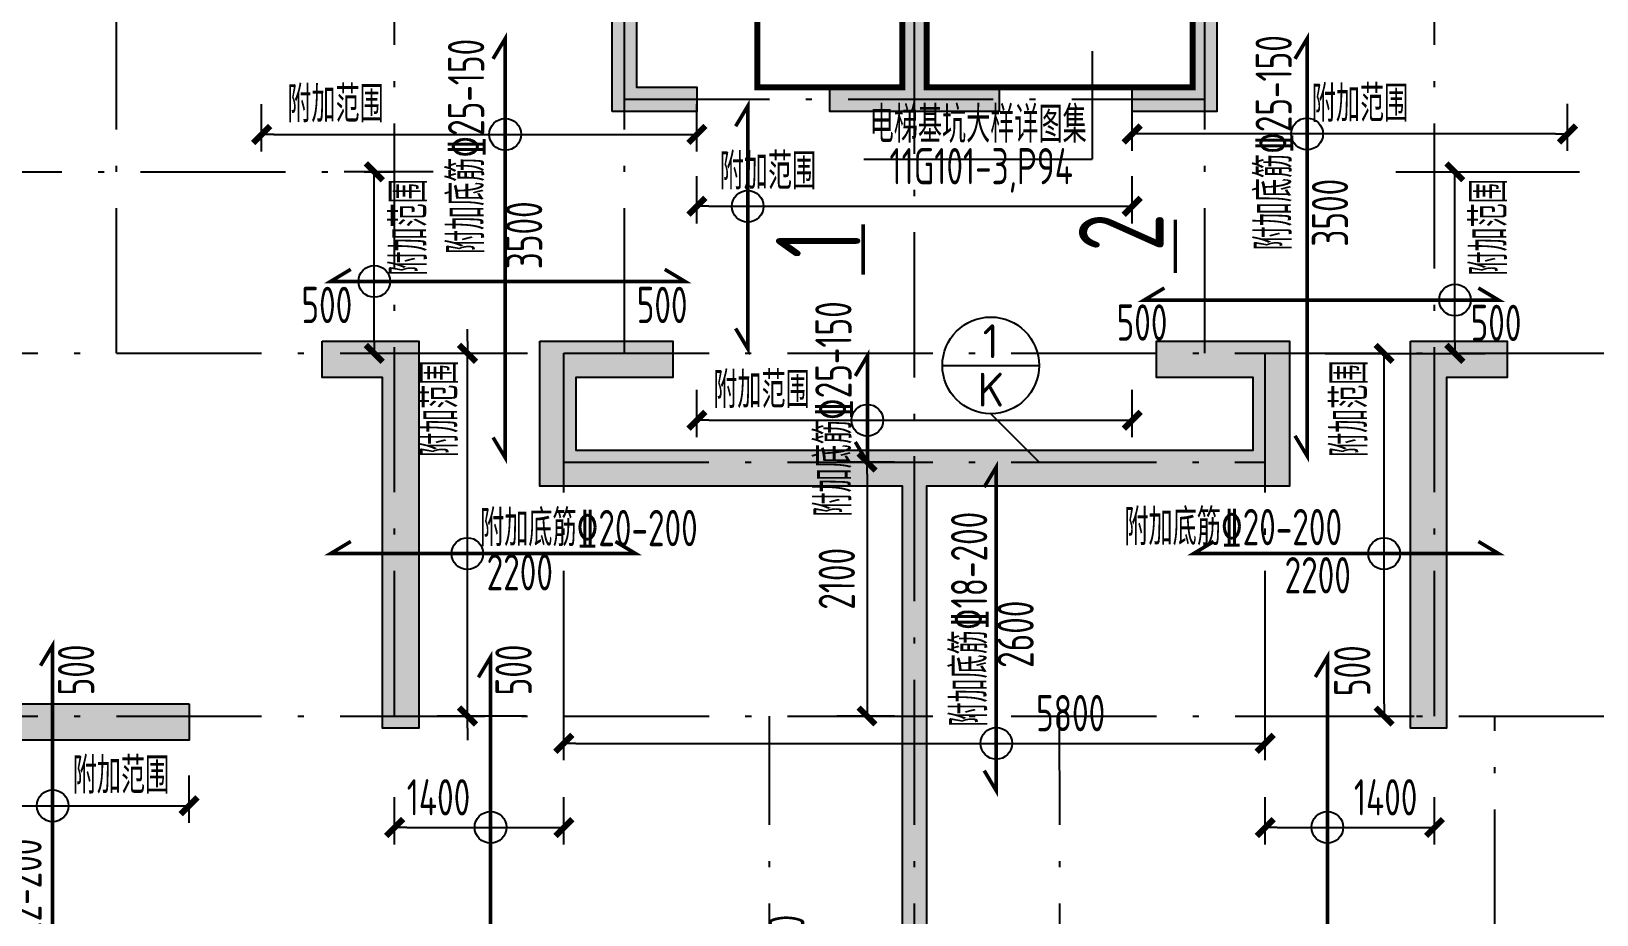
# Model space of a CAD drawing. Extents: x 627893 to 789462, y -407363 to 145317.
# Drawn here: x 681291 to 694237, y -55798 to -48493 of the extents above; entities that cross this region are included whole.
import ezdxf
from ezdxf.enums import TextEntityAlignment as Align

# ---------------------------------------------------------------- set-up
doc = ezdxf.new("R2010")
doc.units = 0
doc.header["$LTSCALE"] = 100
doc.linetypes.add('2', pattern=[18.5, 12, -3, 0.5, -3])
doc.layers.get('0').update_dxf_attribs({"linetype": 'CONTINUOUS'})
doc.layers.get('Defpoints').update_dxf_attribs({"linetype": 'CONTINUOUS'})
for name, color, linetype in [('AXIS', 3, 'CONTINUOUS'), ('DIM', 3, 'CONTINUOUS'), ('dim-wall', 7, 'CONTINUOUS'), ('dote', 253, 'CONTINUOUS'), ('HATCH', 254, 'CONTINUOUS'), ('TEXT', 2, 'CONTINUOUS'), ('z桩', 240, '2'), ('板底钢筋', 24, 'CONTINUOUS'), ('楼板负筋文字', 7, 'CONTINUOUS'), ('砼墙', 3, 'CONTINUOUS')]:
    doc.layers.add(name, color=color, linetype=linetype)
doc.styles.add('CADReader_TextStyle', font='tssdeng.shx', dxfattribs={"height": 0.2, "bigfont": 'gbcbig.shx'})
doc.styles.get("Standard").update_dxf_attribs({"font": 'tssdeng.shx', "width": 0.7, "bigfont": 'tssdchn.shx'})
doc.styles.add('TSSD_Dimension', font='Tssdeng.shx', dxfattribs={"width": 0.7, "bigfont": 'tssdchn.shx'})
doc.dimstyles.new('TSSD_100_100$0', dxfattribs={"dimtxt": 300, "dimasz": 100, "dimexe": 250, "dimexo": 250, "dimgap": 100, "dimtad": 1, "dimdec": 0, "dimzin": 0, "dimdsep": 46, "dimtxsty": 'TSSD_Dimension', "dimblk": '_TSDBK', "dimblk1": '_TSDBK', "dimblk2": '_TSDBK', "dimsah": 1, "dimcen": 0, "dimclrt": 7, "dimadec": 0, "dimazin": 0, "dimtfac": 1, "dimtdec": 0, "dimtix": 1, "dimtmove": 2, "dimatfit": 3, "dimldrblk": '_TSDBK', "dimfxl": 1, "dimtolj": 1, "dimtzin": 0, "dimarcsym": 0})

# ---------------------------------------------------------------- blocks, each defined once
blk = doc.blocks.new('_TSDBK')
blk.add_line((-1, 0), (0, 0))
at = {"const_width": 0.5}
blk.add_lwpolyline([(-0.7, -0.7), (0.7, 0.7)], dxfattribs=at)
blk = doc.blocks.new('*D338')
at = {"layer": 'Defpoints', "color": 0}
for p in [(688679, -52055), (688203, -54155), (688679, -54155)]:
    blk.add_point(p, dxfattribs=at)
at = {"layer": 'DIM', "color": 0, "lineweight": -2}
for p, q in [((688429, -52055), (687953, -52055)), ((688203, -52155), (688203, -54055)), ((688429, -54155), (687953, -54155))]:
    blk.add_line(p, q, dxfattribs=at)
at = {"layer": 'DIM', "color": 0, "lineweight": -2, "xscale": 100, "yscale": 100, "zscale": 100}
for p, rotation in [((688203, -52055), 89.99787957310777), ((688203, -54155), 269.9978795731078)]:
    blk.add_blockref('_TSDBK', p, dxfattribs=dict(at, rotation=rotation))
at = {"layer": 'DIM', "color": 7, "insert": (687953, -53020), "char_height": 300, "attachment_point": 5, "rotation": 89.9979, "style": 'TSSD_Dimension'}
blk.add_mtext('\\A1;2100', dxfattribs=at)
blk = doc.blocks.new('*D382')
at = {"layer": 'Defpoints', "color": 0}
for p in [(682596, -54897), (680396, -55288), (682596, -55288)]:
    blk.add_point(p, dxfattribs=at)
at = {"layer": 'dim-wall', "color": 0, "lineweight": -2}
for p, q in [((680396, -55038), (680396, -54647)), ((682596, -55038), (682596, -54647)), ((680496, -54897), (682496, -54897))]:
    blk.add_line(p, q, dxfattribs=at)
at = {"layer": 'dim-wall', "color": 0, "lineweight": -2, "xscale": 100, "yscale": 100, "zscale": 100, "rotation": 180}
blk.add_blockref('_TSDBK', (680396, -54897), dxfattribs=at)
at = {"layer": 'dim-wall', "color": 0, "lineweight": -2, "xscale": 100, "yscale": 100, "zscale": 100}
blk.add_blockref('_TSDBK', (682596, -54897), dxfattribs=at)
at = {"layer": 'dim-wall', "color": 7, "insert": (682033, -54647), "char_height": 300, "attachment_point": 5, "style": 'TSSD_Dimension'}
blk.add_mtext('\\A1;\\A1;\\A1;\\A1;\\A1;\\A1;\\A1;\\A1;\\A1;附加范围', dxfattribs=at)
blk = doc.blocks.new('*D222')
at = {"layer": 'Defpoints', "color": 0}
for p in [(684128, -49655), (684865, -49655), (684865, -51156)]:
    blk.add_point(p, dxfattribs=at)
at = {"layer": 'dim-wall', "color": 0, "lineweight": -2}
for p, q in [((684615, -49655), (683878, -49655)), ((684128, -51056), (684128, -49755)), ((684615, -51156), (683878, -51156))]:
    blk.add_line(p, q, dxfattribs=at)
at = {"layer": 'dim-wall', "color": 0, "lineweight": -2, "xscale": 100, "yscale": 100, "zscale": 100}
for p, rotation in [((684128, -49655), 90), ((684128, -51156), 270)]:
    blk.add_blockref('_TSDBK', p, dxfattribs=dict(at, rotation=rotation))
at = {"layer": 'dim-wall', "color": 7, "insert": (684414, -50114), "char_height": 300, "attachment_point": 5, "rotation": 90, "style": 'TSSD_Dimension'}
blk.add_mtext('\\A1;\\A1;\\A1;\\A1;\\A1;\\A1;\\A1;\\A1;附加范围', dxfattribs=at)
blk = doc.blocks.new('*D223')
at = {"layer": 'Defpoints', "color": 0}
for p in [(692327, -49655), (693064, -49655), (692327, -51156)]:
    blk.add_point(p, dxfattribs=at)
at = {"layer": 'dim-wall', "color": 0, "lineweight": -2}
for p, q in [((692577, -49655), (693314, -49655)), ((693064, -51056), (693064, -49755)), ((692577, -51156), (693314, -51156))]:
    blk.add_line(p, q, dxfattribs=at)
at = {"layer": 'dim-wall', "color": 0, "lineweight": -2, "xscale": 100, "yscale": 100, "zscale": 100}
for p, rotation in [((693064, -49655), 90), ((693064, -51156), 270)]:
    blk.add_blockref('_TSDBK', p, dxfattribs=dict(at, rotation=rotation))
at = {"layer": 'dim-wall', "color": 7, "insert": (693347, -50114), "char_height": 300, "attachment_point": 5, "rotation": 90, "style": 'TSSD_Dimension'}
blk.add_mtext('\\A1;\\A1;\\A1;\\A1;\\A1;\\A1;\\A1;\\A1;附加范围', dxfattribs=at)
blk = doc.blocks.new('*D224')
at = {"layer": 'Defpoints', "color": 0}
for p in [(684899, -51156), (685635, -51156), (685635, -54155)]:
    blk.add_point(p, dxfattribs=at)
at = {"layer": 'dim-wall', "color": 0, "lineweight": -2}
for p, q in [((684899, -51056), (684899, -50956)), ((685385, -51156), (684649, -51156)), ((684899, -54155), (684899, -51156)), ((685385, -54155), (684649, -54155)), ((684899, -54255), (684899, -54355))]:
    blk.add_line(p, q, dxfattribs=at)
at = {"layer": 'dim-wall', "color": 0, "lineweight": -2, "xscale": 100, "yscale": 100, "zscale": 100}
for p, rotation in [((684899, -51156), 270), ((684899, -54155), 90)]:
    blk.add_blockref('_TSDBK', p, dxfattribs=dict(at, rotation=rotation))
at = {"layer": 'dim-wall', "color": 7, "insert": (684670, -51614), "char_height": 300, "attachment_point": 5, "rotation": 90, "style": 'TSSD_Dimension'}
blk.add_mtext('\\A1;\\A1;\\A1;\\A1;\\A1;\\A1;\\A1;\\A1;附加范围', dxfattribs=at)
blk = doc.blocks.new('*D225')
at = {"layer": 'Defpoints', "color": 0}
for p in [(691742, -51156), (692479, -51156), (691742, -54155)]:
    blk.add_point(p, dxfattribs=at)
at = {"layer": 'dim-wall', "color": 0, "lineweight": -2}
for p, q in [((691992, -51156), (692729, -51156)), ((692479, -54055), (692479, -51256)), ((691992, -54155), (692729, -54155))]:
    blk.add_line(p, q, dxfattribs=at)
at = {"layer": 'dim-wall', "color": 0, "lineweight": -2, "xscale": 100, "yscale": 100, "zscale": 100}
for p, rotation in [((692479, -51156), 90), ((692479, -54155), 270)]:
    blk.add_blockref('_TSDBK', p, dxfattribs=dict(at, rotation=rotation))
at = {"layer": 'dim-wall', "color": 7, "insert": (692193, -51614), "char_height": 300, "attachment_point": 5, "rotation": 90, "style": 'TSSD_Dimension'}
blk.add_mtext('\\A1;\\A1;\\A1;\\A1;\\A1;\\A1;\\A1;\\A1;附加范围', dxfattribs=at)
blk = doc.blocks.new('*D226')
at = {"layer": 'Defpoints', "color": 0}
for p in [(686796, -49346), (683196, -49736), (686796, -49736)]:
    blk.add_point(p, dxfattribs=at)
at = {"layer": 'dim-wall', "color": 0, "lineweight": -2}
for p, q in [((683196, -49486), (683196, -49096)), ((686796, -49486), (686796, -49096)), ((683296, -49346), (686696, -49346))]:
    blk.add_line(p, q, dxfattribs=at)
at = {"layer": 'dim-wall', "color": 0, "lineweight": -2, "xscale": 100, "yscale": 100, "zscale": 100, "rotation": 180}
blk.add_blockref('_TSDBK', (683196, -49346), dxfattribs=at)
at = {"layer": 'dim-wall', "color": 0, "lineweight": -2, "xscale": 100, "yscale": 100, "zscale": 100}
blk.add_blockref('_TSDBK', (686796, -49346), dxfattribs=at)
at = {"layer": 'dim-wall', "color": 7, "insert": (683807, -49096), "char_height": 300, "attachment_point": 5, "style": 'TSSD_Dimension'}
blk.add_mtext('\\A1;\\A1;\\A1;\\A1;\\A1;\\A1;\\A1;\\A1;\\A1;\\A1;附加范围', dxfattribs=at)
blk = doc.blocks.new('*D227')
at = {"layer": 'Defpoints', "color": 0}
for p in [(690396, -49342), (690396, -49732), (693996, -49732)]:
    blk.add_point(p, dxfattribs=at)
at = {"layer": 'dim-wall', "color": 0, "lineweight": -2}
for p, q in [((690396, -49482), (690396, -49092)), ((693996, -49482), (693996, -49092)), ((693896, -49342), (690496, -49342))]:
    blk.add_line(p, q, dxfattribs=at)
at = {"layer": 'dim-wall', "color": 0, "lineweight": -2, "xscale": 100, "yscale": 100, "zscale": 100}
for p, rotation in [((690396, -49342), 179.9999844565625), ((693996, -49342), 359.9999844565625)]:
    blk.add_blockref('_TSDBK', p, dxfattribs=dict(at, rotation=rotation))
at = {"layer": 'dim-wall', "color": 7, "insert": (692280, -49092), "char_height": 300, "attachment_point": 5, "rotation": 360, "style": 'TSSD_Dimension'}
blk.add_mtext('\\A1;\\A1;\\A1;\\A1;\\A1;\\A1;\\A1;\\A1;\\A1;\\A1;附加范围', dxfattribs=at)
blk = doc.blocks.new('*D232')
at = {"layer": 'Defpoints', "color": 0}
for p in [(690396, -51709), (686796, -52099), (690396, -52099)]:
    blk.add_point(p, dxfattribs=at)
at = {"layer": 'dim-wall', "color": 0, "lineweight": -2}
for p, q in [((686796, -51849), (686796, -51459)), ((690396, -51849), (690396, -51459)), ((686896, -51709), (690296, -51709))]:
    blk.add_line(p, q, dxfattribs=at)
at = {"layer": 'dim-wall', "color": 0, "lineweight": -2, "xscale": 100, "yscale": 100, "zscale": 100, "rotation": 180}
blk.add_blockref('_TSDBK', (686796, -51709), dxfattribs=at)
at = {"layer": 'dim-wall', "color": 0, "lineweight": -2, "xscale": 100, "yscale": 100, "zscale": 100}
blk.add_blockref('_TSDBK', (690396, -51709), dxfattribs=at)
at = {"layer": 'dim-wall', "color": 7, "insert": (687330, -51459), "char_height": 300, "attachment_point": 5, "style": 'TSSD_Dimension'}
blk.add_mtext('\\A1;\\A1;\\A1;\\A1;\\A1;\\A1;\\A1;\\A1;\\A1;\\A1;附加范围', dxfattribs=at)
blk = doc.blocks.new('*D233')
at = {"layer": 'Defpoints', "color": 0}
for p in [(691496, -54381), (685696, -54771), (691496, -54771)]:
    blk.add_point(p, dxfattribs=at)
at = {"layer": 'dim-wall', "color": 0, "lineweight": -2}
for p, q in [((685696, -54521), (685696, -54131)), ((691496, -54521), (691496, -54131)), ((685796, -54381), (691396, -54381))]:
    blk.add_line(p, q, dxfattribs=at)
at = {"layer": 'dim-wall', "color": 0, "lineweight": -2, "xscale": 100, "yscale": 100, "zscale": 100, "rotation": 180}
blk.add_blockref('_TSDBK', (685696, -54381), dxfattribs=at)
at = {"layer": 'dim-wall', "color": 0, "lineweight": -2, "xscale": 100, "yscale": 100, "zscale": 100}
blk.add_blockref('_TSDBK', (691496, -54381), dxfattribs=at)
at = {"layer": 'dim-wall', "color": 7, "insert": (689887, -54131), "char_height": 300, "attachment_point": 5, "style": 'TSSD_Dimension'}
blk.add_mtext('\\A1;5800', dxfattribs=at)
blk = doc.blocks.new('*D234')
at = {"layer": 'Defpoints', "color": 0}
for p in [(685696, -55077), (684296, -55468), (685696, -55468)]:
    blk.add_point(p, dxfattribs=at)
at = {"layer": 'dim-wall', "color": 0, "lineweight": -2}
for p, q in [((684296, -55218), (684296, -54827)), ((685696, -55218), (685696, -54827)), ((684396, -55077), (685596, -55077))]:
    blk.add_line(p, q, dxfattribs=at)
at = {"layer": 'dim-wall', "color": 0, "lineweight": -2, "xscale": 100, "yscale": 100, "zscale": 100, "rotation": 180}
blk.add_blockref('_TSDBK', (684296, -55077), dxfattribs=at)
at = {"layer": 'dim-wall', "color": 0, "lineweight": -2, "xscale": 100, "yscale": 100, "zscale": 100}
blk.add_blockref('_TSDBK', (685696, -55077), dxfattribs=at)
at = {"layer": 'dim-wall', "color": 7, "insert": (684659, -54827), "char_height": 300, "attachment_point": 5, "style": 'TSSD_Dimension'}
blk.add_mtext('\\A1;1400', dxfattribs=at)
blk = doc.blocks.new('*D235')
at = {"layer": 'Defpoints', "color": 0}
for p in [(692896, -55077), (691496, -55468), (692896, -55468)]:
    blk.add_point(p, dxfattribs=at)
at = {"layer": 'dim-wall', "color": 0, "lineweight": -2}
for p, q in [((691496, -55218), (691496, -54827)), ((692896, -55218), (692896, -54827)), ((691596, -55077), (692796, -55077))]:
    blk.add_line(p, q, dxfattribs=at)
at = {"layer": 'dim-wall', "color": 0, "lineweight": -2, "xscale": 100, "yscale": 100, "zscale": 100, "rotation": 180}
blk.add_blockref('_TSDBK', (691496, -55077), dxfattribs=at)
at = {"layer": 'dim-wall', "color": 0, "lineweight": -2, "xscale": 100, "yscale": 100, "zscale": 100}
blk.add_blockref('_TSDBK', (692896, -55077), dxfattribs=at)
at = {"layer": 'dim-wall', "color": 7, "insert": (692492, -54827), "char_height": 300, "attachment_point": 5, "style": 'TSSD_Dimension'}
blk.add_mtext('\\A1;1400', dxfattribs=at)
blk = doc.blocks.new('*D237')
at = {"layer": 'Defpoints', "color": 0}
for p in [(687433, -56055), (687786, -56055), (687433, -56555)]:
    blk.add_point(p, dxfattribs=at)
at = {"layer": 'DIM', "color": 0, "lineweight": -2}
for p, q in [((687683, -56055), (688036, -56055)), ((687786, -56455), (687786, -56155)), ((687683, -56555), (688036, -56555))]:
    blk.add_line(p, q, dxfattribs=at)
at = {"layer": 'DIM', "color": 0, "lineweight": -2, "xscale": 100, "yscale": 100, "zscale": 100}
for p, rotation in [((687786, -56055), 90), ((687786, -56555), 270)]:
    blk.add_blockref('_TSDBK', p, dxfattribs=dict(at, rotation=rotation))
at = {"layer": 'DIM', "color": 7, "insert": (687536, -56008), "char_height": 300, "attachment_point": 5, "rotation": 90, "style": 'TSSD_Dimension'}
blk.add_mtext('\\A1;500', dxfattribs=at)
blk = doc.blocks.new('*D243')
at = {"layer": 'Defpoints', "color": 0}
for p in [(690396, -49940), (686796, -50331), (690396, -50331)]:
    blk.add_point(p, dxfattribs=at)
at = {"layer": 'dim-wall', "color": 0, "lineweight": -2}
for p, q in [((686796, -50081), (686796, -49690)), ((690396, -50081), (690396, -49690)), ((686896, -49940), (690296, -49940))]:
    blk.add_line(p, q, dxfattribs=at)
at = {"layer": 'dim-wall', "color": 0, "lineweight": -2, "xscale": 100, "yscale": 100, "zscale": 100}
for p, rotation in [((686796, -49940), 179.9996613787108), ((690396, -49940), 359.9996613787108)]:
    blk.add_blockref('_TSDBK', p, dxfattribs=dict(at, rotation=rotation))
at = {"layer": 'dim-wall', "color": 7, "insert": (687383, -49651), "char_height": 300, "attachment_point": 5, "rotation": 359.9997, "style": 'TSSD_Dimension'}
blk.add_mtext('\\A1;\\A1;\\A1;\\A1;\\A1;\\A1;\\A1;\\A1;\\A1;\\A1;附加范围', dxfattribs=at)

msp = doc.modelspace()

# ---------------------------------------------------------------- hatches: boundary and pattern name
at = {"layer": 'HATCH'}
h = msp.add_hatch(color=254, dxfattribs=at)
h.paths.add_polyline_path([(669996.1, -57555.7), (670596.1, -57555.7), (670596.1, -57855.7), (669696.1, -57855.7), (669696.1, -52555.7), (670496.1, -52555.7), (671096.1, -52555.7), (671696.1, -52555.7), (671696.1, -53355.7), (671396.1, -53355.7), (671396.1, -52855.7), (671096.1, -52855.7), (670496.1, -52855.7), (669996.1, -52855.7)])
h.paths.add_polyline_path([(698396.2, -49754.8), (698096.2, -49754.8), (697996.2, -49754.8), (697996.2, -49354.8), (698096.2, -49354.8), (698096.2, -46855.3), (697596.2, -46855.3), (697596.2, -46555.3), (698096.2, -46555.3), (698096.1, -45955.6), (698896.2, -45955.5), (698896.2, -46255.5), (698396.1, -46255.6)])
h.paths.add_polyline_path([(683696, -51055.6), (684496, -51055.6), (684496, -54255.3), (684196, -54255.3), (684196, -51355.5), (683696, -51355.3)])
h.paths.add_polyline_path([(685496, -51055.3), (686596.1, -51055.3), (686596.1, -51355.3), (685796, -51355.3), (685796, -51955.5), (688696.1, -51955.4), (691396.3, -51955.4), (691396.3, -51355.3), (690596.1, -51355.3), (690596.1, -51055.3), (691696.3, -51055.3), (691696.3, -52255.4), (688696.1, -52255.4), (688696.1, -56655.5), (688496.1, -56655.5), (688496.1, -52255.4), (685496, -52255.5)])
h.paths.add_polyline_path([(682096.1, -47055.6), (681596.1, -47055.6), (681596.1, -46555.6), (682096.1, -46555.6)])
h.paths.add_polyline_path([(673446.1, -49855.1), (672896.1, -49855.3), (672896.1, -52755.7), (672596.1, -52755.7), (672596.1, -49555.3), (673446.1, -49555.1)])
h.paths.add_polyline_path([(692696.2, -51055.3), (693496.3, -51055.3), (693496.3, -51355.3), (692996.2, -51355.3), (692996.2, -54255), (692696.2, -54255)])
h.paths.add_polyline_path([(695096.1, -47055.4), (695096.1, -46555.4), (695596.1, -46555.4), (695596.1, -47055.4)])
h.paths.add_polyline_path([(679196.1, -49355.2), (679196.1, -49755.1), (679096.1, -49755.1), (678246.1, -49755.1), (678246.1, -49455.2), (678796.1, -49455.2), (678796.1, -46855.3), (678096.1, -46855.3), (678096.1, -46555.3), (679096.1, -46555.3), (679096.1, -49355.2)])
h.paths.add_polyline_path([(686096.1, -49155.3), (686096.1, -46555.8), (688696.1, -46555.5), (691096.1, -46555.7), (691096.1, -49155.3), (690396.1, -49155.3), (690396.1, -48955.3), (690896.1, -48955.3), (690896.1, -46755.3), (688696.1, -46755.5), (688696.1, -48955.3), (689296.1, -48955.3), (689296.1, -49155.3), (688696.1, -49155.3), (687896.1, -49155.3), (687896.1, -48955.3), (688496.1, -48955.3), (688496.1, -46755.5), (686296.1, -46755.3), (686296.1, -48955.3), (686796.1, -48955.3), (686796.1, -49155.3)])
h.paths.add_polyline_path([(684196.1, -46955.3), (684196.1, -46555.3), (684696.1, -46555.3), (684696.1, -43855.5), (685696.1, -43855.5), (685696.1, -44055.5), (684896.1, -44055.5), (684896.1, -46555.3), (684896.1, -46955.3)])
h.paths.add_polyline_path([(680496, -51055.3), (680496, -51355.3), (679096.1, -51355.3), (679096.1, -56655.7), (677696.1, -56655.7), (677696.1, -56355.7), (678796.1, -56355.7), (678795.9, -51055.3)])
h.paths.add_polyline_path([(682596, -54055.3), (682596, -54355.3), (680696, -54355.3), (680696, -55255.6), (680396, -55255.6), (680396, -54055.3)])
h.paths.add_polyline_path([(680696, -56455.6), (680696, -59955.1), (681246.2, -59955.1), (681246.1, -60255.3), (680396, -60255.1), (680396, -56455.6)])
h.paths.add_polyline_path([(687196.1, -56355.5), (687496.1, -56355.5), (687496.1, -59655.5), (686446.1, -59655.5), (686446.1, -59355.5), (687196.1, -59355.5)])
h.paths.add_polyline_path([(675796.1, -49555.3), (675796.1, -52355.6), (675796.1, -52755.6), (674996.1, -52755.6), (674996.1, -52355.6), (675496.1, -52355.6), (675496.1, -49855.2), (674946.2, -49855), (674946.2, -49555)])
h.paths.add_polyline_path([(676296.1, -46855.5), (675896.1, -46855.3), (675896.1, -47355.3), (675596.1, -47355.3), (675596.1, -46555.3), (676296.2, -46555.5)])
h.paths.add_polyline_path([(692296.1, -46955.3), (692296.1, -46555.3), (692296.1, -44055.5), (691496.1, -44055.5), (691496.1, -43855.5), (692496.1, -43855.5), (692496.1, -46555.3), (692996.1, -46555.3), (692996.1, -46955.3)])
h.paths.add_polyline_path([(689696.1, -56355.5), (689996.1, -56355.5), (689996.1, -59355.5), (690746.1, -59355.5), (690746.1, -59655.5), (689696.1, -59655.5)])
h.paths.add_polyline_path([(683896, -58655.1), (683896, -59355.6), (684646, -59355.5), (684646, -59655.5), (683896, -59655.6), (683896, -60255.1), (683046, -60255.2), (683046, -59955.1), (683596, -59955.1), (683596, -59455.6), (683596, -58655.1)])
h.paths.add_polyline_path([(675596.1, -56355.7), (675596.1, -56655.7), (675196.1, -56655.7), (675196.1, -58455.6), (674246.1, -58455.7), (674246.1, -58155.7), (674896.1, -58155.6), (674896.1, -56355.7)])
h.paths.add_polyline_path([(694596.3, -54055.3), (696796.3, -54055.3), (696796.3, -55255.6), (696496.3, -55255.6), (696496.3, -54355.3), (694596.3, -54355.3)])
h.paths.add_polyline_path([(696696.3, -51055.3), (698396.1, -51055.3), (698396.2, -54555.3), (699496.1, -54555.3), (699496.1, -54855.3), (698096.2, -54855.3), (698096.1, -51355.3), (696696.3, -51355.3)])
h.paths.add_polyline_path([(693296.3, -58655), (693596.3, -58655), (693596.3, -59455.5), (693596.3, -59955), (694146.3, -59955.1), (694146.3, -60255), (693296.3, -60255), (693296.3, -59655.5), (692546.3, -59655.5), (692546.3, -59355.5), (693296.3, -59355.5)])
h.paths.add_polyline_path([(671896.1, -57655.7), (671896.1, -58455.7), (671496.1, -58455.7), (671496.1, -57655.7)])
h.paths.add_polyline_path([(696496.3, -56455.6), (696796, -56455.6), (696796.3, -60255.3), (695946.2, -60255.3), (695946.1, -59955.3), (696496.3, -59955.3)])
h.paths.add_polyline_path([(701596.1, -54555.3), (702296.1, -54555.3), (702296.1, -56355.4), (702946.1, -56355.4), (702946.1, -56655.4), (701996.1, -56655.4), (701996.1, -54855.3), (701596.1, -54855.3)])
h.paths.add_polyline_path([(701996.1, -49354.8), (702496.1, -49354.8), (702496.1, -45955.4), (703346.1, -45955.4), (703346.1, -46255.4), (702796.1, -46255.4), (702796.1, -49354.8), (702796.1, -49754.8), (701996.1, -49754.8)])
h.paths.add_polyline_path([(704846.1, -46255.4), (704846.1, -45955.4), (705696.2, -45955.3), (705696.2, -48955.3), (706296.1, -48955.3), (706296.1, -49655.3), (705996.1, -49655.3), (705996.1, -49255.3), (705396.2, -49255.3), (705396.2, -46255.3)])
h.paths.add_polyline_path([(705396.2, -52455.5), (705996.1, -52455.4), (705996.1, -52055.4), (706296.1, -52055.4), (706296.1, -52755.5), (705696.2, -52755.5), (705696.2, -56655.3), (704746.1, -56655.3), (704746.1, -56355.3), (705396.2, -56355.3)])

# ---------------------------------------------------------------- linework, layer by layer
at = {"const_width": 30, "elevation": 0}
for points in [[(688170.5, -50088.4), (688170.5, -50504.8)], [(690752.6, -50049.5), (690752.6, -50490.7)]]:
    msp.add_lwpolyline(points, dxfattribs=at)
at = {"layer": 'AXIS'}
msp.add_line((689226.3, -51655.8), (689626.3, -52055.5), dxfattribs=at)
at = {"layer": 'AXIS', "linetype": 'Continuous'}
msp.add_lwpolyline([(688826.2, -51255.8), (689626.2, -51255.8)], dxfattribs=at)
msp.add_circle((689226.3, -51255.8), 400, dxfattribs=at)
at = {"layer": 'dim-wall', "ltscale": 30}
for centre in [(685210.5, -49345.9), (691842.7, -49341.7), (687216.4, -49940.4), (684127.6, -50561.4), (693064.7, -50715.6), (688206.1, -51709), (684897.7, -52811.7), (692479.5, -52811.7), (689272.3, -54381.2), (681468, -54897.4), (685089.3, -55075.1), (692010.3, -55075)]:
    msp.add_circle(centre, 131.2, dxfattribs=at)
at = {"layer": 'dote', "color": 253, "linetype": '2'}
for p, q in [((681996.1, -51155.4), (681996.2, -41525.3)), ((684296, -54155.2), (684296.2, -41525.3)), ((686196.1, -51155.3), (686196.2, -41525.3)), ((690996.1, -51155.5), (690996.2, -41525.3)), ((692896.3, -54155.1), (692896.2, -41525.3)), ((688596.2, -62455.2), (688596.1, -46655.5)), ((686196.1, -49055.3), (690996.1, -49055.3)), ((667393.4, -49655.2), (684296, -49655)), ((692896.2, -49654.9), (708360.5, -49655.5)), ((678296.1, -51155.5), (699032.2, -51155.5)), ((685696, -54155.3), (685696, -51155.5)), ((691496.3, -54155.3), (691496.3, -51156.8)), ((685696, -52055.1), (691496.3, -52055.3)), ((678296.3, -54155.3), (699015.7, -54155.3)), ((687396.2, -62455.2), (687396.1, -54155.3)), ((689796.2, -62455.2), (689796.1, -54155.1)), ((693396.2, -61677.8), (693396.3, -54155))]:
    msp.add_line(p, q, dxfattribs=at)
at = {"layer": 'TEXT'}
for p in [(690063.6, -48657.8), (688175.3, -49549.6)]:
    msp.add_line(p, (690063.6, -49549.6, 0), dxfattribs=at)
at = {"layer": 'z桩', "linetype": 'ByBlock', "const_width": 50}
for points in [[(688496.1, -48955.5), (688496.1, -46755.5), (687296.1, -46755.5), (687296.1, -48955.5)], [(688696.1, -46755.7), (690896.1, -46755.7), (690896.1, -48955.6), (688696.1, -48955.6)]]:
    msp.add_lwpolyline(points, close=True, dxfattribs=at)
at = {"layer": '板底钢筋', "const_width": 30}
for points in [[(685110.2, -51851.4), (685210.2, -52018.1), (685210.2, -48554), (685110.2, -48720.7)], [(691742.4, -51837.7), (691842.4, -52004.4), (691842.4, -48554), (691742.4, -48720.7)], [(687116.4, -50950.1), (687216.4, -51116.8), (687216.4, -49111.8), (687116.4, -49278.4)], [(683933.4, -50461.4), (683766.7, -50561.4), (686697.1, -50561.4), (686530.4, -50461.4)], [(693258.9, -50615.6), (693425.6, -50715.6), (690495.2, -50715.6), (690661.8, -50615.6)], [(688106.1, -51889), (688206.1, -52055.7), (688206.1, -51176), (688106.1, -51342.7)], [(689172, -54606.5), (689272, -54773.2), (689272, -52095.6), (689172, -52262.2)], [(683933.4, -52711.7), (683766.7, -52811.7), (686288.9, -52811.7), (686122.2, -52711.7)], [(693258.9, -52711.7), (693425.6, -52811.7), (690903.4, -52811.7), (691070, -52711.7)], [(681367.7, -56899.5), (681467.7, -57066.1), (681467.7, -53571.7), (681367.7, -53738.3)], [(684989, -56870.4), (685089, -57037.1), (685089, -53668.3), (684989, -53835)], [(691910.3, -56868.1), (692010.3, -57034.7), (692010.3, -53665.9), (691910.3, -53832.6)]]:
    msp.add_lwpolyline(points, dxfattribs=at)
at = {"layer": '砼墙'}
for points in [[(686096.1, -49155.3), (686096.1, -46555.8), (688696.1, -46555.5), (691096.1, -46555.7), (691096.1, -49155.3), (690396.1, -49155.3), (690396.1, -48955.3), (690896.1, -48955.3), (690896.1, -46755.3), (688696.1, -46755.5), (688696.1, -48955.3), (689296.1, -48955.3), (689296.1, -49155.3), (688696.1, -49155.3), (687896.1, -49155.3), (687896.1, -48955.3), (688496.1, -48955.3), (688496.1, -46755.5), (686296.1, -46755.3), (686296.1, -48955.3), (686796.1, -48955.3), (686796.1, -49155.3)], [(683696, -51055.6), (684496, -51055.6), (684496, -54255.3), (684196, -54255.3), (684196, -51355.5), (683696, -51355.3)], [(685496, -51055.3), (686596.1, -51055.3), (686596.1, -51355.3), (685796, -51355.3), (685796, -51955.5), (688696.1, -51955.4), (691396.3, -51955.4), (691396.3, -51355.3), (690596.1, -51355.3), (690596.1, -51055.3), (691696.3, -51055.3), (691696.3, -52255.4), (688696.1, -52255.4), (688696.1, -56655.5), (688496.1, -56655.5), (688496.1, -52255.4), (685496, -52255.5)], [(692696.2, -51055.3), (693496.3, -51055.3), (693496.3, -51355.3), (692996.2, -51355.3), (692996.2, -54255), (692696.2, -54255)], [(682596, -54055.3), (682596, -54355.3), (680696, -54355.3), (680696, -55255.6), (680396, -55255.6), (680396, -54055.3)]]:
    msp.add_lwpolyline(points, close=True, dxfattribs=at)

# ---------------------------------------------------------------- texts
at = {"width": 0.7}
for s, p in [('2', (690655.6, -50314.5)), ('1', (688149.7, -50369.3))]:
    msp.add_text(s, height=700, rotation=90, dxfattribs=at).set_placement(p)
at = {"layer": 'AXIS', "color": 7, "style": 'CADReader_TextStyle'}
for s, p in [('1', (689226.3, -51055.8)), ('K', (689226.3, -51455.8))]:
    msp.add_text(s, height=280, dxfattribs=at).set_placement(p, align=Align.MIDDLE)
at = {"layer": 'TEXT', "width": 0.7}
for s, p in [('电梯基坑大样详图集', (689122.4, -49504.7)), ('11G101-3,P94', (689147.4, -49848.4))]:
    msp.add_text(s, height=300, dxfattribs=at).set_placement(p, align=Align.BOTTOM_CENTER)
at = {"layer": '楼板负筋文字', "color": 6, "width": 0.7}
for s, p in [('附加底筋%%13225-150', (691716, -50304.9)), ('附加底筋%%13225-150', (685037.4, -50335.4)), ('3500', (692181.7, -50273.6)), ('3500', (685517.1, -50460.3)), ('附加底筋%%13225-150', (688075, -52505.8)), ('附加底筋%%13218-200', (689197.5, -54243)), ('2600', (689581.5, -53757.2)), ('500', (681812.1, -53984)), ('500', (685429.4, -53984)), ('500', (692366.2, -53990.8)), ('附加底筋%%13222-200', (681376.9, -56968))]:
    msp.add_text(s, height=300, rotation=90, dxfattribs=at).set_placement(p)
for s, p in [('500', (683525.5, -50905.6)), ('500', (686298.5, -50905.6)), ('500', (690267.2, -51051)), ('500', (693194.8, -51054.2)), ('附加底筋%%13220-200', (685003.1, -52750.6)), ('附加底筋%%13220-200', (690331.7, -52742.6)), ('2200', (685057.4, -53116.1)), ('2200', (691656.4, -53140.7))]:
    msp.add_text(s, height=300, dxfattribs=at).set_placement(p)

# ---------------------------------------------------------------- dimensions: what is measured, and where the dimension line sits
at = {"layer": 'DIM'}
for base, p1, p2, angle, picture, middle, dimtype in [((688203.3, -54155.2), (688679.3, -52055.3), (688679.3, -54155.2), 89.99788, '*D338', (687953.3, -53019.9), 160), ((687786.1, -56055.2), (687433.3, -56555.2), (687433.3, -56055.2), 90, '*D237', (687536.1, -56007.7), 161)]:
    dim = msp.add_linear_dim(base=base, p1=p1, p2=p2, angle=angle, dimstyle='TSSD_100_100$0', dxfattribs=at)
    dim.commit()
    dim.dimension.update_dxf_attribs({"geometry": picture, "text_midpoint": middle, "dimtype": dimtype})
at = {"layer": 'dim-wall', "ltscale": 30}
for base, p1, p2, angle, text, picture, middle in [((686796.1, -49345.9), (683196.2, -49736.2), (686796.1, -49736.2), 0.00002, '\\A1;\\A1;\\A1;\\A1;\\A1;\\A1;\\A1;\\A1;\\A1;附加范围', '*D226', (683807, -49095.9)), ((690396.1, -49341.7), (693996.2, -49732), (690396.1, -49732), 179.99998, '\\A1;\\A1;\\A1;\\A1;\\A1;\\A1;\\A1;\\A1;\\A1;附加范围', '*D227', (692279.9, -49091.7)), ((684128.4, -49655.3), (684864.9, -51155.5), (684864.9, -49655.3), 90, '\\A1;\\A1;\\A1;\\A1;\\A1;\\A1;\\A1;附加范围', '*D222', (684414, -50113.8)), ((693063.8, -49655.3), (692327.4, -51155.5), (692327.4, -49655.3), 90, '\\A1;\\A1;\\A1;\\A1;\\A1;\\A1;\\A1;附加范围', '*D223', (693347.1, -50113.8)), ((690396, -49940.4), (686796.1, -50330.7), (690396, -50330.7), 359.99966, '\\A1;\\A1;\\A1;\\A1;\\A1;\\A1;\\A1;\\A1;\\A1;附加范围', '*D243', (687382.5, -49651)), ((684898.6, -51155.7), (685635, -54155.3), (685635, -51155.7), 90, '\\A1;\\A1;\\A1;\\A1;\\A1;\\A1;\\A1;附加范围', '*D224', (684670.3, -51614.2)), ((692478.7, -51155.7), (691742.2, -54155.3), (691742.2, -51155.7), 90, '\\A1;\\A1;\\A1;\\A1;\\A1;\\A1;\\A1;附加范围', '*D225', (692193.1, -51614.2)), ((690396.1, -51709), (686796.1, -52099.3), (690396.1, -52099.3), 0.00002, '\\A1;\\A1;\\A1;\\A1;\\A1;\\A1;\\A1;\\A1;\\A1;附加范围', '*D232', (687330.2, -51459)), ((682596, -54897.4), (680396, -55287.6), (682596, -55287.6), 0, '\\A1;\\A1;\\A1;\\A1;\\A1;\\A1;\\A1;\\A1;附加范围', '*D382', (682032.9, -54647.4))]:
    dim = msp.add_linear_dim(base=base, p1=p1, p2=p2, angle=angle, text=text, dimstyle='TSSD_100_100$0', dxfattribs=at)
    dim.commit()
    dim.dimension.update_dxf_attribs({"geometry": picture, "text_midpoint": middle, "dimtype": 161})
for base, p1, p2, angle, picture, middle in [((691496.3, -54381.2), (685696, -54771.5), (691496.3, -54771.5), 0.00001, '*D233', (689886.5, -54131.2)), ((685696, -55077.4), (684296.1, -55467.6), (685696, -55467.6), 359.99996, '*D234', (684659, -54827.4)), ((692896.1, -55077.3), (691496.3, -55467.6), (692896.1, -55467.6), 359.99996, '*D235', (692492, -54827.3))]:
    dim = msp.add_linear_dim(base=base, p1=p1, p2=p2, angle=angle, dimstyle='TSSD_100_100$0', dxfattribs=at)
    dim.commit()
    dim.dimension.update_dxf_attribs({"geometry": picture, "text_midpoint": middle, "dimtype": 161})

doc.saveas('drawing.dxf')
